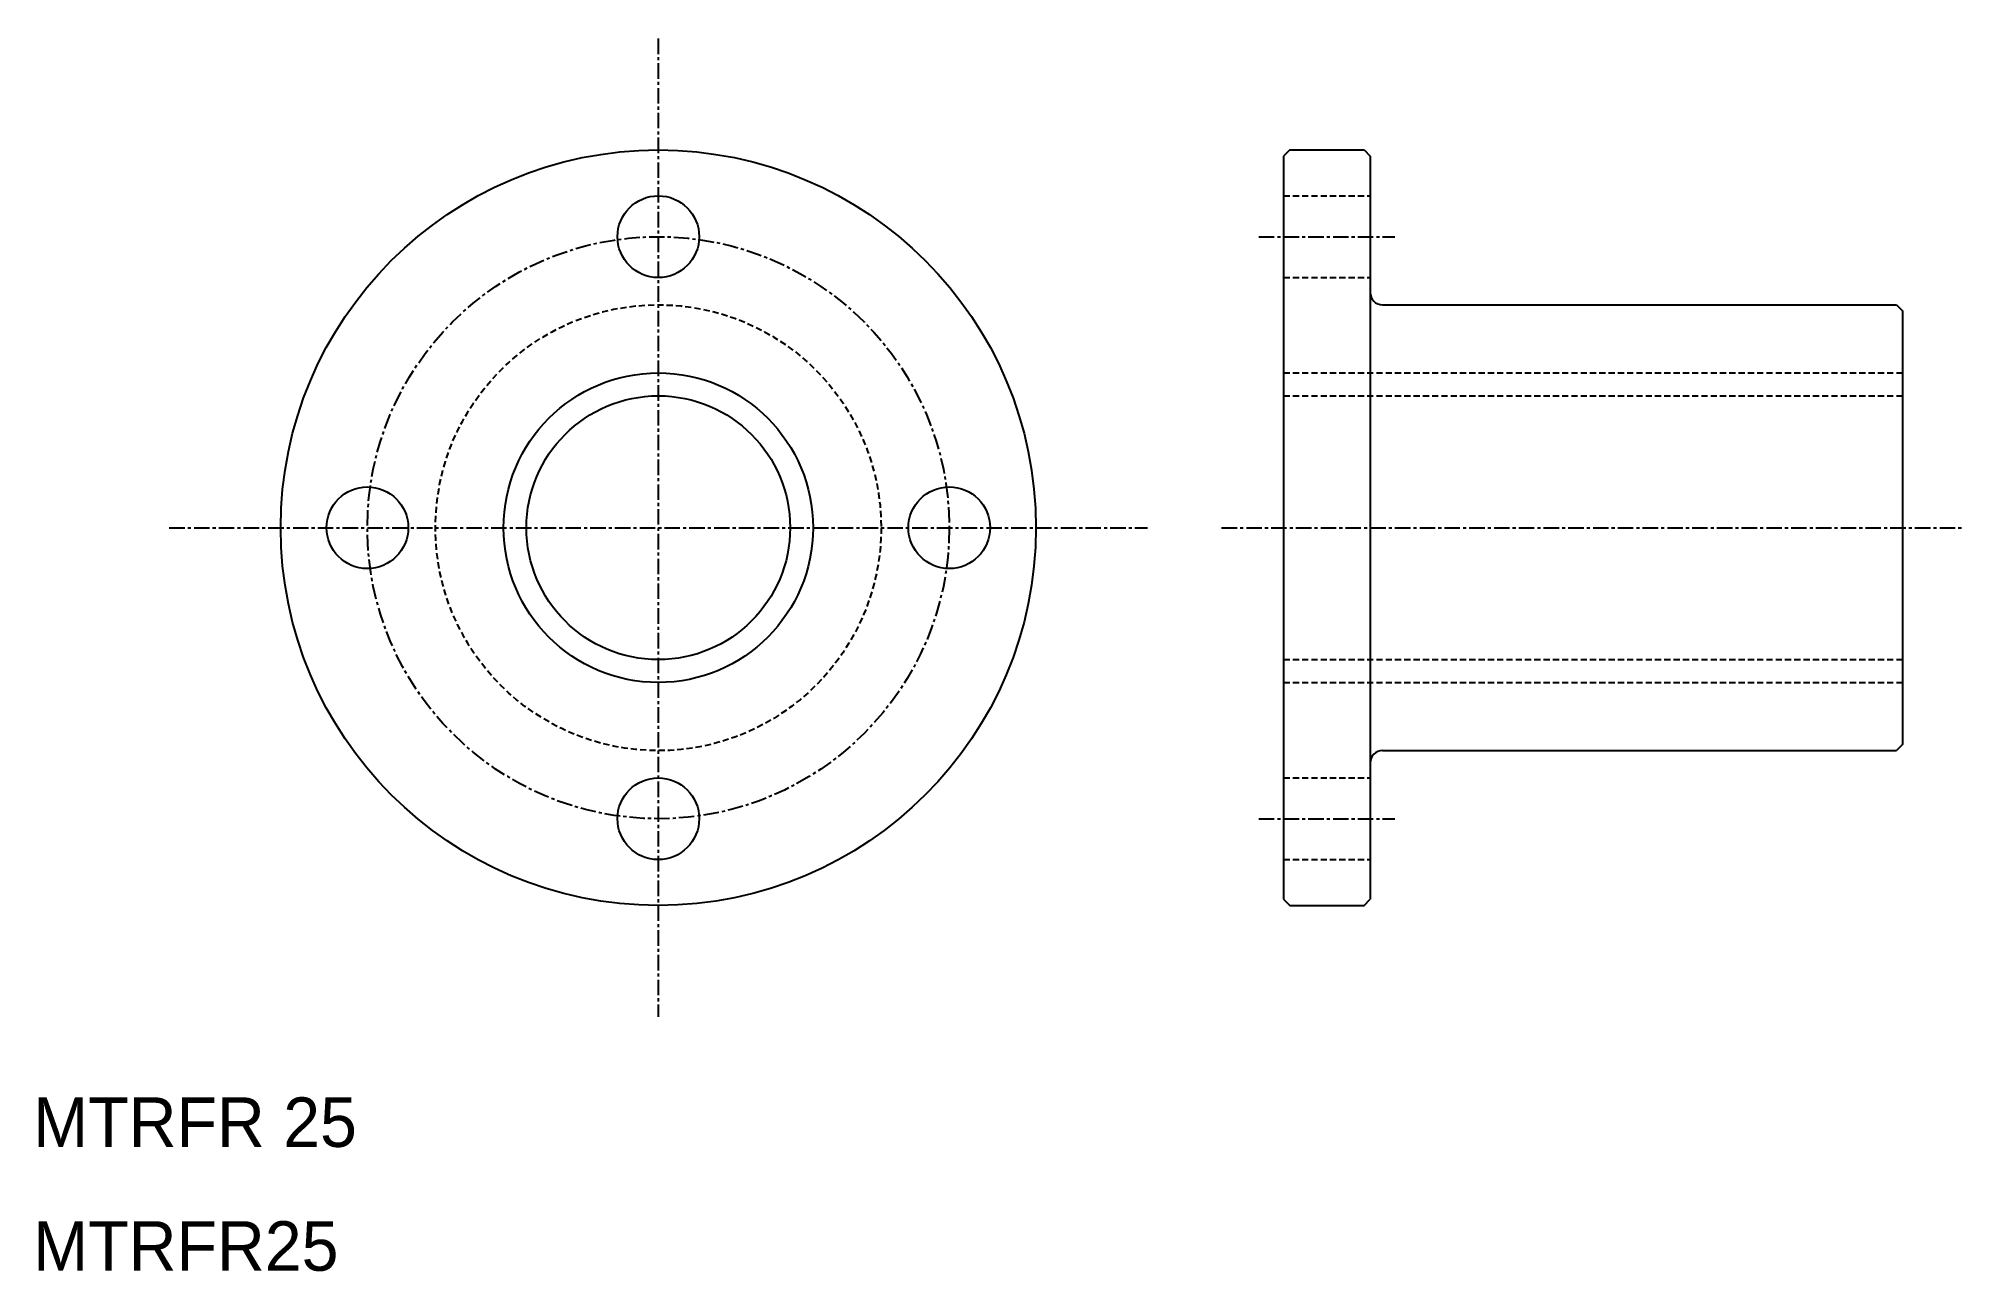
# Model space of a CAD drawing. Extents: x 10 to 166, y 10 to 109.
import ezdxf

# ---------------------------------------------------------------- set-up
doc = ezdxf.new("R2010")
doc.units = 0
doc.linetypes.add('CENTER', pattern=[2, 1.25, -0.25, 0.25, -0.25])
doc.linetypes.add('DASHED', pattern=[0.75, 0.5, -0.25])
doc.layers.get('0').update_dxf_attribs({"linetype": 'CONTINUOUS'})
doc.layers.add('CENTER', color=1, linetype='CENTER')

msp = doc.modelspace()

# ---------------------------------------------------------------- linework, layer by layer
at = {"color": 7, "linetype": 'CONTINUOUS'}
for p, q in [((111.4999, 100.5), (110.9999, 100)), ((110.9999, 100), (110.9999, 40)), ((111.4999, 100.5), (117.4999, 100.5)), ((117.4999, 100.5), (117.9999, 100)), ((117.9999, 100), (117.9999, 40)), ((118.9999, 88), (160.4999, 88)), ((160.4999, 88), (160.9999, 87.5)), ((160.9999, 87.5), (160.9999, 52.5)), ((110.9999, 85.25), (110.9999, 85.2501)), ((110.9999, 70), (111, 70)), ((118.9999, 52), (160.4999, 52)), ((160.9999, 52.5), (160.4999, 52)), ((110.9999, 40), (111.4999, 39.5)), ((111.4999, 39.5), (117.4999, 39.5)), ((117.4999, 39.5), (117.9999, 40))]:
    msp.add_line(p, q, dxfattribs=at)
at = {"color": 3, "linetype": 'DASHED'}
for p, q in [((110.9999, 96.8), (117.9999, 96.8)), ((110.9999, 90.2), (117.9999, 90.2)), ((110.9999, 82.5), (160.9999, 82.5)), ((110.9999, 80.65), (160.9999, 80.65)), ((110.9999, 59.35), (160.9999, 59.35)), ((110.9999, 57.5), (160.9999, 57.5)), ((110.9999, 49.8), (117.9999, 49.8)), ((110.9999, 43.2), (117.9999, 43.2))]:
    msp.add_line(p, q, dxfattribs=at)
at = {"color": 7, "linetype": 'CONTINUOUS'}
for centre, radius in [((60.5, 70), 30.5), ((60.5, 93.5), 3.3), ((60.5, 70), 10.65), ((37, 70), 3.3), ((84, 70), 3.3), ((60.5, 46.5), 3.3)]:
    msp.add_circle(centre, radius, dxfattribs=at)
at = {"color": 3, "linetype": 'DASHED'}
msp.add_circle((60.5, 70), 18, dxfattribs=at)
at = {"color": 3, "linetype": 'CONTINUOUS'}
msp.add_circle((60.5, 70), 12.5, dxfattribs=at)
at = {"color": 7, "linetype": 'CONTINUOUS'}
for centre, start, end in [((118.9999, 89), 180, 270), ((118.9999, 51), 90, 180)]:
    msp.add_arc(centre, 1, start, end, dxfattribs=at)
at = {"layer": 'CENTER', "color": 1, "linetype": 'CENTER'}
for p, q in [((60.5, 109.5), (60.5, 30.5)), ((108.9999, 93.5), (119.9999, 93.5)), ((21, 70), (100, 70)), ((105.9999, 70), (165.9999, 70)), ((108.9999, 46.5), (119.9999, 46.5))]:
    msp.add_line(p, q, dxfattribs=at)
msp.add_circle((60.5, 70), 23.5, dxfattribs=at)

# ---------------------------------------------------------------- texts
at = {"color": 7, "linetype": 'CONTINUOUS'}
for s, p in [('MTRFR 25', (10, 20)), ('MTRFR25', (10, 10))]:
    msp.add_text(s, height=4, dxfattribs=at).set_placement(p)

doc.saveas('drawing.dxf')
